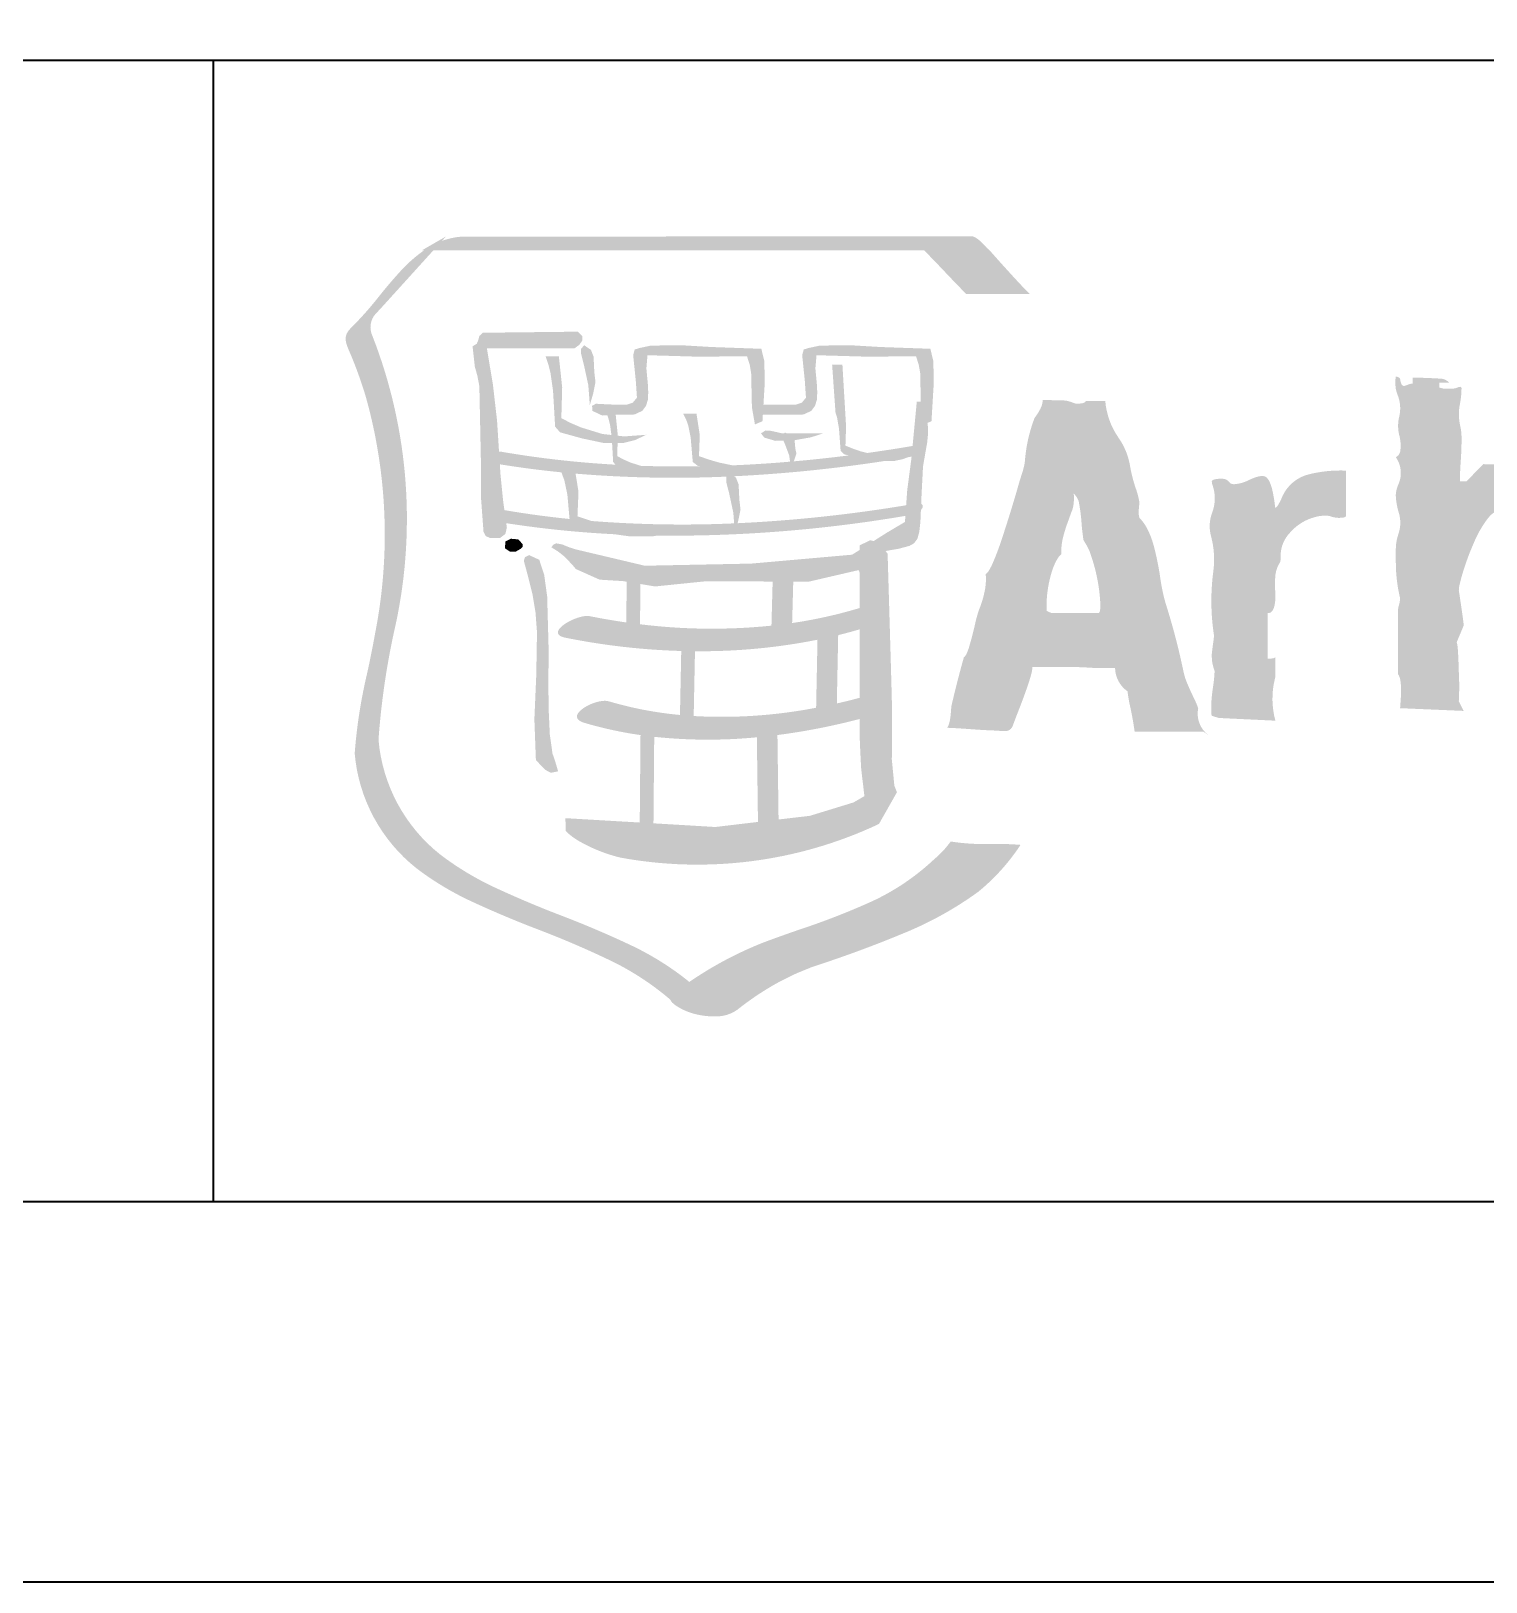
# Model space of a CAD drawing. Header units: millimetres. Extents: x 28767 to 29953, y 4149 to 4989.
# Drawn here: x 29723.1 to 29799.6, y 4149.4 to 4231 of the extents above; entities that cross this region are included whole.
import ezdxf

# ---------------------------------------------------------------- set-up
doc = ezdxf.new("R2010")
doc.units = ezdxf.units.MM
doc.layers.get('0').update_dxf_attribs({"lineweight": 35})

# ---------------------------------------------------------------- blocks, each defined once
blk = doc.blocks.new('Logo')
h = blk.add_hatch(color=256)
edge = h.paths.add_edge_path()
edge.add_arc((-11.77110010955948, 9.968409595623257), 14.12446285688005, 347.7022171909316, 349.82864268618266, ccw=False)
edge.add_arc((8.637850921837526, 5.379099007882928), 6.795051940824403, 166.5465491062723, 175.665747536828)
edge.add_arc((4.014383094290679, 6.076703973541612), 2.160008415976114, 184.8885167728599, 231.8186256064163)
edge.add_arc((5.05244908091845, 7.514799998012336), 3.932795885521789, 232.8819590989242, 245.4854636276977)
edge.add_arc((9.156338696953753, 16.38259704542872), 13.70412550271797, 245.2576614308118, 249.0678776351205)
edge.add_arc((-0.1669187349289132, -8.080556191324263), 12.47544869559298, 64.53666458173421, 69.21385557326568, ccw=False)
edge.add_arc((3.64702866683001, -0.10658407711378), 3.636351744390379, 49.4281591152, 64.77593610416051, ccw=False)
edge.add_arc((6.100317399497726, 2.688226446176145), 0.09405816753590605, 200.3247786950593, 218.0087598081849)
edge.add_arc((6.167438634613063, 2.739453457082732), 0.178491405118803, 217.6975705378263, 228.5452136518428)
edge.add_arc((6.308560706598655, 2.902403342753701), 0.394051347101566, 228.8519517091987, 241.6192316058779)
edge.add_arc((6.533346188989526, 3.244928395839111), 0.8030159237287141, 239.1243040318524, 255.049196960078)
edge.add_arc((6.593762451077055, 3.501164227583672), 1.066192408515865, 255.464876664284, 271.3492274420501)
edge.add_arc((6.618191277808364, 2.911502170934568), 0.4762352275169965, 270.0813347028235, 305.3132073783607)
edge.add_arc((9.291202411779523, -0.4888591121001582), 3.849640592256931, 119.1572423951788, 128.5241142178806, ccw=False)
edge.add_arc((9.574966291886085, -1.129514961367363), 4.547823318376524, 115.08311179333879, 118.3468074055989, ccw=False)
edge.add_arc((8.4933974292544, 1.136541788842464), 2.037045428554643, 111.5635802777879, 114.5510798029606, ccw=False)
edge.add_arc((4.014825401278358, 12.24364716512139), 9.939047644477615, 292.0413947741295, 292.1671095525083)
edge.add_arc((1.565741523478209, 18.34451917252738), 16.51308456567723, 292.0496602138065, 292.3290505406612)
edge.add_arc((7.542411007510964, 3.763400898203713), 0.7546951392160843, 293.1803197566308, 294.5818591233781)
edge.add_arc((37.33546773713897, -83.13176978488843), 91.10975810263574, 108.8014375816407, 108.87811363594659, ccw=False)
edge.add_arc((3.19031452713898, 17.67368969457459), 15.32235492057822, 288.183205373444, 292.4999823294759)
edge.add_arc((7.322071836570103, 7.848698168969008), 4.664444333461934, 291.7950403202225, 305.9891098091946)
edge.add_arc((8.332281322727795, 6.190619846294453), 2.733723827768328, 309.2804051350462, 326.7136847613261)
edge.add_arc((10.30408189266018, 0.8275406632507156), 3.875442996793641, 85.36116881332153, 91.01574163317437)
edge.add_arc((10.13699871872086, 7.549485713095805), 2.84881034671858, 261.15617789855696, 271.97908546896423, ccw=False)
edge.add_arc((8.666793060641794, 5.477524699219089), 1.271812742990828, 310.6511957958559, 324.2542246181129, ccw=False)
edge.add_arc((12.83397729296485, 0.7222226733516663), 5.051109444115027, 131.3743001739969, 132.6076438166586)
edge.add_arc((7.372430810821243, 6.736761424983001), 3.073396849614713, 293.7486554220152, 311.63908058560105, ccw=False)
edge.add_arc((4.588319403890637, 13.00472882334145), 9.93185965819331, 288.2601818137606, 293.88761050023663, ccw=False)
edge.add_arc((13.65753141508685, -13.78401808644264), 18.35088176001315, 108.9431276966538, 110.447181160804)
edge.add_arc((9.02594683814823, -1.129205460102071), 4.876049758972405, 111.4003017174302, 124.5172854997659)
edge.add_arc((3.85406784308725, -0.09634405698523096), 3.835552542562005, 51.09507655489444, 65.06901609509173)
edge.add_arc((-0.08387347550160484, -8.450993773926143), 13.07172279848259, 64.85299133576929, 69.12951894746774)
edge.add_arc((9.471789644863748, 16.56148077644468), 13.70391695704852, 245.2448946911276, 249.0549386603029, ccw=False)
edge.add_arc((5.366134188523574, 7.695024349378969), 3.933062043284817, 232.8703058842386, 245.47250186769378, ccw=False)
edge.add_arc((4.327941932529939, 6.2573432901969), 2.160537469003222, 184.8873158428302, 231.8069812526225, ccw=False)
edge.add_arc((12.23005652559368, 5.348401409549865), 10.08089166975582, 167.8654765089906, 175.8765574146499, ccw=False)
edge.add_arc((-4.060272388531303, 8.97560813858729), 6.609047789743475, 346.8094030581128, 381.3426543335354)
edge.add_arc((2.335823542827711, 11.49465222009314), 0.2658421722371667, 137.0811209026977, 205.3253175828467, ccw=False)
edge.add_arc((0.3562999257737829, 13.44290811702888), 2.511723587270123, 315.2841326202764, 317.5423356310508)
edge.add_arc((2444.57435837403, -2201.511502148338), 3296.006905652881, 137.8093147832469, 137.8172874770986, ccw=False)
edge.add_arc((-1967.674337130113, 1798.008979979584), 2659.16753673669, 317.8086033932805, 317.8208450812966)
edge.add_line((2.898919284656586, 12.50820161594459), (9.319141514999501, 12.50820161366357))
edge.add_line((9.319141514999501, 12.50820161366357), (9.35024109934966, 12.50579079648162))
edge.add_arc((-4.594354919237958, -1.207408075637773), 19.55769877638678, 43.35467014654603, 44.52064976234209, ccw=False)
edge.add_arc((23.84715614032029, 25.6457998194179), 19.55769877503861, 223.3546701467719, 224.5206497626237)
edge.add_line((9.902560122762225, 11.93260094817526), (10.73715181988155, 11.93260094797881))
edge.add_arc((16.09087647055276, 17.20270579590363), 7.512414574776572, 223.1114774164967, 224.5490361694387, ccw=False)
edge.add_arc((26.68408143605484, 27.01108430225725), 21.94910848704949, 221.5383911939832, 222.9046214964332, ccw=False)
edge.add_arc((-88.21484645531746, -75.47440552670957), 132.0154463422283, 41.76390119690745, 41.79385242961914)
edge.add_arc((10.07678187473721, 12.38569676773261), 0.179806470194233, 42.6921364415636, 55.25679283184601)
edge.add_arc((9.110115547966416, 11.57627838779592), 1.435000487346176, 41.83715677285253, 46.63045800441713)
edge.add_arc((9.819216274227074, 12.34031091251893), 0.3927620170521965, 45.28992874955935, 58.82210740601342)
edge.add_arc((9.973350687847415, 12.59286539590687), 0.09689709416561185, 59.48745105215522, 81.87043240332953)
edge.add_arc((9.881186840764713, 8.465855073545413), 4.224260471272054, 88.5639319224387, 91.40752481917366)
edge.add_line((9.777424338615674, 12.68884096889235), (6.663075745924289, 12.68884096889235))
edge.add_line((6.663075745924289, 12.68884096889235), (3.252612515954752, 12.68488948304878))
edge.add_arc((3.338599922150024, 11.74086706328455), 0.9479304631890714, 95.20449264747191, 110.3431651760477)
edge.add_arc((71.2956991615356, -49.24341219476844), 92.14848773065225, 137.7712745153491, 137.8209391860494, ccw=False)
edge.add_line((3.062717333694309, 12.68884096889235), (2.94130221182786, 12.61877234279166))
edge.add_arc((-630.2342851859612, 1109.654445074002), 1266.648566778233, 299.9822266185914, 299.99223362899636, ccw=False)
edge.add_line((2.749689483036491, 12.50820161618833), (2.777758324296883, 12.50820161618469))
edge.add_arc((3.845575189272495, 10.9799759366739), 1.864324699359164, 124.9431484027878, 137.7402563492062)
edge.add_arc((7.123022626597958, 7.975351255297596), 6.310594689166484, 137.5616238945638, 141.4898872651935)
edge.add_arc((-1.378995708804723, 14.69344065647022), 4.525407385661898, 315.6563306921447, 321.9572297721643, ccw=False)
edge.add_arc((2.377100955789501, 10.96738315056211), 0.7661826587091713, 132.7113139175343, 141.1615440678727)
edge.add_arc((1.916804408145254, 11.3395616750546), 0.1742509970653947, 141.5666389090499, 171.2738564924452)
edge.add_arc((1.994506419934623, 11.34615177552189), 0.2507226909618354, 175.4600295611531, 201.2759361865242)
edge.add_arc((3.656602753308107, 11.96559417680476), 2.024472991381195, 200.543341308349, 204.4610360827247)
edge.add_arc((-3.532557765305683, 8.910723848437215), 5.787679511060066, 16.90425497458881, 22.518634801164524, ccw=False)
edge.add_arc((-4.453871322428313, 8.769743806469364), 6.711496207537953, -11.1304586876455, 15.768724219418914, ccw=False)
h = blk.add_hatch(color=256)
h.paths.add_polyline_path([(3.76009890882051, 9.860018373617663, -0.07412387648750605), (3.788395673342166, 9.858714283412723, 0.02896234369762232), (5.290866734263545, 9.688333491658), (5.260834765656909, 9.724013639197096), (5.246610887865245, 9.97494564419469), (5.129823849361856, 9.974945656210934), (4.852028376742965, 10.0336318879323), (4.5631432481714, 10.11339562004798), (4.497844497036567, 10.18802775944789), (4.470602241875895, 10.65579585006128), (4.43778054590075, 10.88961101182724), (4.410607177313068, 11.00109426127312), (4.372516222490958, 11.11305968093222), (4.546921858702262, 11.11305965275608), (4.590592175118218, 10.70353010155088), (4.579502362459607, 10.29937323978231), (4.704865079365845, 10.23548648086364), (4.84104203672905, 10.17714462415609), (5.119078515766887, 10.09193932210985), (5.238035298429168, 10.07878312425748), (5.221159570559394, 10.20486905612927), (5.203112874478393, 10.28129207491077), (5.184101763654326, 10.33894512414338), (5.117494288977468, 10.33453676642023), (4.988653143893316, 10.39549610663892), (4.983555941660597, 10.46127706089976), (5.033218880173081, 10.48948366150364), (5.216751201329316, 10.47984037288336), (5.434620558418828, 10.47519093654194), (5.519068113506364, 10.50350087060508), (5.573587101502198, 10.56907519581148), (5.558777816662769, 10.78956196618822), (5.523993096096092, 11.12724906192454), (5.543865118906979, 11.20219115130169), (5.603171341710549, 11.22113330537616), (5.757050548050756, 11.25374827207781), (6.158693306078931, 11.25846659790261), (6.55510109977331, 11.23515052226651), (7.209466742024233, 11.21180000203606), (7.249073072744068, 11.04734758487905), (7.253791380229814, 10.75663704178226), (7.237018972686201, 10.47656854389209), (7.657225017814199, 10.47519094570237), (7.741569296129455, 10.5035008596584), (7.795984981607035, 10.56907518838273), (7.781072334350029, 10.78956196752335), (7.746494270108087, 11.12724906332517), (7.766159675207746, 11.20219115603834), (7.825569203116174, 11.22113331158982), (7.979241782042664, 11.25374827833878), (8.3808500836858, 11.25846659691308), (8.77732676411324, 11.23515051371362), (9.43186459694698, 11.2117999944727), (9.471367625046696, 11.04734757958943), (9.476223706926248, 10.75663704084366), (9.446432836724853, 10.25945692718744), (9.393670315952477, 10.23707073458138, -0.04088269406468131), (9.402211495671509, 10.10203033309301), (9.390226292365696, 9.9811448925808), (9.335328461180325, 9.667118274670088), (9.315663046989357, 9.287000727728469), (9.310806958150351, 9.172658945271564, -0.3277089534152287), (9.33232783962012, 9.13922172214518, -0.0987938239507778), (9.324808555364143, 9.116202150662161, -0.06122897290975251), (9.30743181210346, 9.091965330238622), (9.300750396923831, 8.93546862603182), (9.286044387783477, 8.804010015102563), (9.261419567825214, 8.714947412839706), (9.216509426696575, 8.653884765718999), (9.157031032591476, 8.621063165033434), (9.018236647076264, 8.583661001966561), (8.842763337539509, 8.553284661711245), (8.869695647270419, 8.51763895548504, -0.0001686005441839135), (8.89860397231314, 7.538070834898122, -0.0003364393038603502), (8.917919060040731, 6.864617751996434, -0.0006695860345337582), (8.923885908952798, 6.642684349675278, -0.001326019023207141), (8.925333418887021, 6.580504732644499, -0.002599570453381884), (8.925596540124388, 6.56412279509243), (8.925523370271549, 6.558502714325755), (8.925110087526264, 5.812112619126879, 0.0002268159825568026), (8.958379408828478, 5.468432904957467, -0.0005311514537179423), (8.992578620815038, 5.382297724930709), (8.75686923959438, 4.966741112837212), (8.733484276963281, 4.954411486627237, -0.1557790569026664), (5.356096646908554, 4.522805696896853, -0.06864506505457253), (4.832660110085271, 4.727966540399962, -0.05909156751350435), (4.662916803430562, 4.8474743676976), (4.635915616214334, 4.873580112068908), (4.633608115393145, 5.041063271660846), (4.73052311174979, 5.035380622697289), (5.610403795282764, 4.983961260828096), (5.620494799819426, 6.133716103684151, -0.0368672199183612), (4.882198172144854, 6.294586726443981, -0.04557330793497076), (4.835463531257119, 6.312810494620521, -0.07202781147705228), (4.804688940603228, 6.334032233391213, -0.2277309293192732), (4.784973216461367, 6.382838370643753, -0.09030169789209949), (4.79310541896848, 6.409294234135473, -0.05806569666487334), (4.810957612633501, 6.435742634059011, -0.0674803545580961), (4.870548742052051, 6.48748251949803, -0.08007482980098296), (5.042177652325336, 6.566419139880622, -0.04962896941912524), (5.130028659030359, 6.583090866542648, -0.09146036283262608), (5.203112853294442, 6.577548198698082, 0.04877871830559518), (6.139337859061925, 6.3979420547563), (6.156144724824117, 7.239042964427085, -0.04280646835423758), (4.632747106737952, 7.41379302705684, -0.04425274600127813), (4.585575084183802, 7.427216779871401, -0.0738107823268319), (4.55446391026635, 7.444528636949713, -0.2519917175039698), (4.534341494658293, 7.487971505286282, -0.09319504460026043), (4.542288946126064, 7.5126799372498, -0.0656373368146086), (4.563488879914075, 7.542023021503724, -0.05861499606840091), (4.619918096515903, 7.590217748523742, -0.07166766717579105), (4.792155093273323, 7.6750092192284, -0.04435779352674056), (4.880358171285479, 7.696633621898968, -0.08453406373916293), (4.953730669589277, 7.696823379477451, 0.01440465467607197), (5.434000597451814, 7.614097788021922), (5.438374514786119, 8.149678831983351), (5.390261420241586, 8.157668980945914), (5.083226181770442, 8.176748904717556), (4.770336092362413, 8.316300984306167), (4.73555139149903, 8.358524787353986), (4.700973335144226, 8.396064710011728), (4.626616736615688, 8.475862875738699), (4.537278608429915, 8.54622440053356), (4.448009361280128, 8.602706486153352), (4.477662456109101, 8.639729804382682), (4.512378274193907, 8.653884766017313), (4.591969798508217, 8.639729804342664), (4.680997963791015, 8.602706486167904), (4.770336091780337, 8.574431003091036), (5.676735802662733, 8.3599023990879), (7.074667418808531, 8.38779903886973), (8.402995196553093, 8.50493048568535), (8.501873286459158, 8.567577384170022), (8.501873286484624, 8.628123424592218), (8.64245857491187, 8.69479983772328), (8.684923459906713, 8.683641181805456), (8.860086805623723, 8.79467669623557), (9.097587087002466, 8.935468626417446), (9.103304176140227, 9.01523235202842, -0.04471550777607455), (5.837158701662702, 8.755690281109878), (5.792834040676098, 8.748285617462557), (5.461621713700879, 8.748285617462557), (5.276367361337179, 8.773943638008518, -0.02594724834806616), (3.855360651341471, 8.919040643691574), (3.863419639430504, 8.862076348510186), (3.843582323752344, 8.777559871761355), (3.774357074140426, 8.7258305403426), (3.640315558535804, 8.725830549990519), (3.585796529201616, 8.749353273314796), (3.556143497451558, 8.806007557662838), (3.521324210611056, 9.279217189874203), (3.521324276949599, 9.762345698779995), (3.501555637507408, 10.71902823875791), (3.47682752988112, 10.85031465237046), (3.442146097855584, 10.97712380025189), (3.412424040383485, 11.24455270503461), (3.466874251440458, 11.27716767753884), (3.486711890323932, 11.32407532937725), (3.501555531765916, 11.38055743129519), (3.546155797772371, 11.42271238855176), (4.795511889380577, 11.43676399249819), (4.854818189047364, 11.38055743289954), (4.854818150724896, 11.31963256127494), (4.815177385193238, 11.26332266055181), (4.750911743645702, 11.21648387563766), (3.600605867140985, 11.21648385201263), (3.640315625249059, 10.97712381561144), (3.679956360916549, 10.74255094827606), (3.734578676903766, 10.26448521600253)])
h.paths.add_polyline_path([(6.896232245046122, 8.918696202240994), (6.905565565270081, 8.950691237250453), (6.935356421337929, 9.099232234062242), (6.920443773160514, 9.224698232502874), (6.910352766411961, 9.42899806859134), (6.87570582861008, 9.517612950292119), (6.848429114157625, 9.536004068371426, 0.02601005793105634), (8.828987218214024, 9.736584352483646), (8.953488888386346, 9.736584352483646), (9.067658469743037, 9.760141514963493), (9.135574733481917, 9.78569621461213), (9.1846521553598, 9.794030766251694), (9.181931372080726, 9.765617522015987), (9.127481263985828, 9.3528505740411), (9.11329186211151, 9.15499107335711, -0.02945791361705204)], flags=16)
h.paths.add_polyline_path([(8.48792496659371, 8.302387104702234), (8.501873286488262, 8.26918665931737), (8.501873286488262, 7.803760498709039), (8.48792496659371, 7.799834304956335, -0.03638635761305323), (7.614312417372275, 7.606624244204454), (7.629018423780508, 8.14985103356014), (7.824294902300608, 8.14850786201498)], flags=16)
h.paths.add_polyline_path([(8.601577943511074, 9.842143859828525), (8.518163546534197, 9.862566955374518), (8.412707360061177, 9.899211430348828), (8.315206881979975, 9.938886651396047), (8.323575873921072, 10.19050745421339), (8.275325019167212, 11.00226523176173), (8.140043536339363, 11.00226523176173), (8.18426487645047, 10.37593400808112), (8.205273457020667, 10.3063301697963), (8.23062151488557, 10.16054439667062), (8.25190561780255, 9.86935169370338), (8.302463972428086, 9.823029495529795), (8.360805833890481, 9.810114384506619, -0.009539897479207575), (7.633357901002455, 9.731866031941195), (7.64062480355642, 9.746365396569331), (7.67055342077947, 9.83236281574284), (7.655640772794868, 9.905100720928772), (7.646720736182033, 10.01004030310071), (7.863694601022871, 10.04854455401585), (8.022292164368992, 10.10017055765422), (7.545707347580901, 10.10017055775972), (7.521840222663741, 10.10950387792184), (7.508064103742072, 10.10017055777064), (7.481889479371603, 10.10017055775245), (7.338376765335852, 10.13288883894495), (7.263813524143188, 10.13767604019597), (7.204507334608934, 10.1001705576324), (7.249073078128276, 10.04389511390912), (7.392516909341794, 10.00167131117053), (7.499867315073061, 10.00384104965417), (7.521840222929313, 9.953420456565823), (7.576152570472914, 9.808289048936444), (7.586794621143781, 9.727870957698201, -0.01079703841560276), (6.829245868721046, 9.679379021131922), (6.650500732772343, 9.717022264064894), (6.514599326244934, 9.75676636560604), (6.38933996715059, 9.801056586403888), (6.399913139357523, 10.07788768595276), (6.356483927978843, 10.35902382190181), (6.182250467652921, 10.35902382278221), (6.22030699327297, 10.28249748456221), (6.247549270396121, 10.20583338545623), (6.280267548485426, 10.04499720387832), (6.307647588095278, 9.72387588294589), (6.37294638860476, 9.673317530015652), (6.406697874383099, 9.666911633362929, -0.01260290133412716), (5.624145471218071, 9.673283087742334), (5.487383055940882, 9.71681562231754), (5.397493888231111, 9.756869686037703), (5.314768286902108, 9.800643302741832), (5.319176648637949, 9.974945640771352), (5.402349958170817, 9.974945640356623), (5.549513350801135, 10.01227892316604), (5.696642291128228, 10.0812628351174), (5.40761933138856, 10.06001317371704), (5.321587470283703, 10.06955313398214), (5.321794115192461, 10.07723332025273), (5.294379649349139, 10.34407673260796), (5.459624185801658, 10.34407673309909), (5.543865141597053, 10.34879505539868), (5.642880987375975, 10.39549609661628), (5.692612780963827, 10.46127705983747), (5.717513115287147, 10.54086858731682), (5.722162550333451, 10.63943671301024), (5.717513115698239, 10.74255095832416), (5.697572183984448, 10.95373885550146), (5.712209314155189, 11.12724906621008), (6.366643813034898, 11.10841022816533), (7.020837242271227, 11.1130596646741), (7.055759703831427, 11.00519265746846), (7.075390656675154, 10.89257288911688), (7.080418957826623, 10.66760886959821), (7.085309491914813, 10.44257597605394), (7.125019120398065, 10.21740532218394), (7.224034987753839, 10.25945692130483), (7.22909769929538, 10.34407673548924), (7.681815382504283, 10.34407673964381), (7.766159674501978, 10.34879505557331), (7.865313305752352, 10.39549609599055), (7.915010652948695, 10.46127706126356), (7.939532138800132, 10.54086857781442), (7.944663743648562, 10.63943671678282), (7.939532106629485, 10.74255095202682), (7.919935606740182, 10.95373885516312), (7.93477938470096, 11.12724906378719), (8.589248326217785, 11.10841022321404), (9.24340727624076, 11.11305966232396), (9.278157572694909, 11.00519265560581), (9.29802958878281, 10.89257289197633), (9.302851287775411, 10.66760887146449), (9.30622640353613, 10.51727698070829), (9.253291701454145, 10.5172769773759), (9.197911662296974, 9.934168329642148, -0.007296597586218437)], flags=16)
h.paths.add_polyline_path([(8.501873286488262, 7.52348536957436), (8.501873286488262, 6.623663755066104, -0.009977341135429736), (8.201967188615527, 6.549238275334233), (8.21980726196125, 7.447854479481634, 0.01083422082777282)], flags=16)
h.paths.add_polyline_path([(7.947591162101162, 7.387067356977809), (7.929819969347591, 6.497956674500188), (7.929854409645486, 6.492928391320334, -0.06201547907587506), (6.319770570011315, 6.383787093179876), (6.336818516549101, 7.23597777827456, 0.05173453029667636)], flags=16)
h.paths.add_polyline_path([(7.358007734281273, 8.15174524984252), (7.342337399582902, 7.572046186983812, -0.05642358268193698), (5.61453662810527, 7.590333984176709), (5.618841665109358, 8.11961245364148), (5.811776203503541, 8.087479657447716), (6.455947500515322, 8.153295063164137), (7.135006817898102, 8.153295063164137)], flags=16)
h.paths.add_polyline_path([(6.85176982286066, 8.916698665072204, -0.0306394355583748), (4.98007749455428, 8.947660491210286), (4.943949623968365, 8.957923699444677), (4.791723515532794, 9.00923974051841), (4.805051910101611, 9.333529567980463), (4.766685420319845, 9.570513244999916, 0.03168559809698544), (6.746830240845156, 9.530975785151554), (6.746830240830604, 9.466159148012252), (6.78667766334911, 9.308147069832216), (6.840955569903599, 9.057593916151404)], flags=16)
h.paths.add_polyline_path([(8.501873286488262, 6.345351722809596), (8.501873286488262, 6.127310208613949, 0.005047679735678185), (8.52157313582211, 5.700801582506415, 0.006906555286584105), (8.545144546085794, 5.497492125252052, -0.0001099062105565038), (8.564485744678677, 5.331119444873934, -0.0007021486628533284), (8.488483972498216, 5.286918826162605, 0.0005110893679346946), (8.439492688587052, 5.258445532866631, 0.001187878853252112), (8.428063857849338, 5.251743524453218), (8.424288902584522, 5.249490879688551), (8.416943409916712, 5.246716537394263, -0.001047081990506895), (8.398882947702077, 5.241100313801894, -0.0005096385133361833), (8.333781089808326, 5.221054723964357, -0.0002216363932563575), (8.135316377225536, 5.160226695954066), (8.029189525481343, 5.12773900326431, 3.988830114573093e-05), (7.936623630928807, 5.099398673775454, 0.0002082142686325169), (7.868023314244056, 5.078366493873204, 0.0003588216142073442), (7.852990933097317, 5.073736854513868), (7.848224718822166, 5.072257195637235, -0.0002960346901762078), (7.838186025892355, 5.070756541541073, -9.713517757157722e-05), (7.810655870809569, 5.067569169799413, 0.0005876322761474752), (7.435705042131303, 5.02377424305962), (7.421067916318862, 6.134129387229791, 0.03222020196173142)], flags=16)
h.paths.add_polyline_path([(7.150470510372543, 6.104441852044715), (7.165004315298575, 4.991813648340781), (6.603351967547496, 4.925102794926374), (6.598994193853287, 4.9253730200777, 0.0001050877187524338), (6.587839605184854, 4.926051222127739, 9.203189123894347e-05), (6.536255813331081, 4.92916567359282, 0.0001141610377002405), (6.356217013290006, 4.939963782662403, 0.0002997104567953655), (5.79100870498587, 4.973422530257835), (5.800996390837099, 6.110744426221231, 0.05072959971617712)], flags=16)
h.paths.add_polyline_path([(4.687403858843027, 8.9743517206349, -0.01701767701146577), (3.831183659120143, 9.090863242121145), (3.813929070805898, 9.213608457195392), (3.77900661062813, 9.56083552181883), (3.770637618690671, 9.693155139180476, 0.01544531626537455), (4.578193680121331, 9.587940034796361), (4.585977187016397, 9.572820744827936), (4.619074311496661, 9.483103773674543), (4.658887293739099, 9.294921996127982)], flags=16)
for points in [[(5.003462455555564, 11.10841022414172), (4.968781077437598, 11.19757615057972), (4.879374068939796, 11.25846659396632), (4.839836609095073, 11.21179999284652), (4.839836609095073, 11.14626010949144), (4.879374068936158, 10.98645713598819), (4.934340781415813, 10.73328651972918), (4.95390286957263, 10.47064482203643), (4.998709694689751, 10.62535063196412), (5.028259468672331, 10.77533812118929), (5.013243499604869, 10.9019406494059)], [(3.982066596003278, 8.54622440062451), (4.046607710810349, 8.583661002406757), (4.071404723959859, 8.60728704548967), (4.071404723963497, 8.644517005506373), (4.011926332714211, 8.705751851853734), (3.91780100365213, 8.714947410900663), (3.843341083622363, 8.67751080911114), (3.838347240693111, 8.588207121488836), (3.902681713694619, 8.546224400628148)], [(4.200108110224392, 7.983332202247425), (4.239921092445002, 7.744247667161858), (4.259483180616371, 7.485945446894789), (4.249839897722268, 6.919023733834933), (4.224939563689986, 6.341632170844264), (4.244846054796653, 5.807049895783734), (4.304496647560882, 5.741510012370441), (4.368865560820268, 5.675763487297104), (4.443084398768406, 5.638326885511219), (4.537278609517671, 5.65723460825177), (4.502700550892769, 5.774193853381462), (4.463128651008446, 5.891704143426637), (4.428102870137081, 6.140156438990402), (4.41332798311123, 6.459176901205524), (4.408403020712285, 6.82954784474498), (4.413327982983901, 7.2235792717089), (4.393455932109646, 7.955332241564633), (4.353987352988042, 8.241152258351235), (4.289377357679768, 8.438047430796018), (4.155714568667463, 8.49931671743036), (4.101126699399174, 8.471247876173607), (4.086558454284386, 8.424133551188447), (4.145658002249547, 8.203715656525333)]]:
    blk.add_hatch(color=256).paths.add_polyline_path(points)
h = blk.add_hatch(color=256)
edge = h.paths.add_edge_path()
edge.add_arc((9.459876623357559, 6.818107843018538), 6.921861903874631, 1.22370411008077, 3.533536619072359)
edge.add_arc((15.48782785644289, 7.194598015337419), 0.8821765768350982, 3.257171695292506, 8.15774973453502)
edge.add_arc((16.19498616401324, 7.29636057553364), 0.1677343469623892, 8.02529521683931, 15.50431147735637)
edge.add_arc((16.31136368669468, 7.328431050378299), 0.04701942478430019, 15.75477141389055, 24.4301822176528)
edge.add_line((16.35417327052346, 7.347877536934561), (16.35157444079232, 7.351869374078547))
edge.add_line((16.35157444079232, 7.351869374078547), (16.44452879963683, 7.573492679444485))
edge.add_line((16.44452879963501, 7.573492679444485), (16.4449694099967, 7.57754666654148))
edge.add_arc((16.20838798379191, 7.564438420498504), 0.2369442916380296, 3.171339553684729, 6.540608179894303)
edge.add_arc((14.51032831368502, 7.380447252243926), 1.944938914772562, 6.227520794125184, 7.761329844591565)
edge.add_arc((3.904975991459651, 5.966037935662484), 12.64418683140805, 7.621910683550972, 8.35419108095037)
edge.add_arc((-21.22690723722917, 2.342612207021034), 38.03590396872235, 8.25403950549568, 8.611834811108153)
edge.add_arc((16.79295348186497, 8.01830079609283), 0.4132677777609792, 164.4734823277147, 177.2550437092648, ccw=False)
edge.add_arc((18.51300252132933, 7.630802628316474), 2.176016493279989, 162.6954299463769, 166.7667803891907, ccw=False)
edge.add_arc((19.64568724666606, 7.298989771819492), 3.356191006564881, 156.1304902622332, 163.0389856428881, ccw=False)
edge.add_arc((17.87021283958165, 8.133085597162449), 1.395756112548747, 142.2865154590676, 157.9493320146692, ccw=False)
edge.add_arc((17.0249380368623, 8.78997558537742), 0.325258452289876, 118.98797466949, 142.7421398584912, ccw=False)
edge.add_arc((16.93411677853146, 8.92727465172868), 0.1616615446863996, 88.47821818098669, 114.40947999583969, ccw=False)
edge.add_arc((16.95229631009715, 8.379551287818344), 0.7094638014997829, 86.35696264587989, 91.12151820020881, ccw=False)
edge.add_arc((16.98711419195388, 8.903906233824841), 0.1839616524417139, 69.99673560074672, 86.80232474683282, ccw=False)
edge.add_arc((17.01475622634098, 8.984343340625514), 0.09893345303905411, 39.248685786650015, 69.10428783286028, ccw=False)
edge.add_arc((16.98353861763098, 8.966323813421354), 0.1346341635361955, 9.513248073205375, 36.78110938035081, ccw=False)
edge.add_arc((12.76419087173781, 7.903169187162007), 4.485437047579278, -2.5667157964686, 14.003698575768794, ccw=False)
edge.add_arc((16.91575371091676, 7.642797871523385), 0.3347055421877062, -9.629046126905394, 10.240053949638593, ccw=False)
edge.add_arc((16.38340201826213, 7.74585062763947), 0.8768845016446495, 342.1825020862818, 349.55056869118835, ccw=False)
edge.add_arc((17.90195059449616, 7.246297928480658), 0.7217674376765825, 161.3142262476591, 177.8523904963533)
edge.add_line((17.18069012629348, 7.273345499533775), (17.18069012656815, 7.259052776580234))
edge.add_arc((13.60171955847545, 6.502508246781531), 3.658058221630996, -0.8006325911624117, 11.935819624032092, ccw=False)
edge.add_arc((17.20908517463249, 15.53549847920442), 9.084244539518785, 270.3174754543559, 275.101977232885)
edge.add_arc((18.72817906200362, 6.58563913916953), 0.718017716633849, 175.3736103033597, 187.8762976083287, ccw=False)
edge.add_arc((18.41737781350457, 6.609337623443594), 0.4063202151279959, 156.2317498284348, 175.1695181015758, ccw=False)
edge.add_line((18.04552040010458, 6.773100199514033), (18.04552040027465, 7.702299386551772))
edge.add_arc((18.52260297114844, 7.865575396762893), 0.5042487827876978, 181.5017831341187, 198.8929197452475, ccw=False)
edge.add_arc((18.53831738552253, 7.89840554058685), 0.5218254755296883, 174.3171780766592, 185.0623246053883, ccw=False)
edge.add_arc((18.26314005285167, 7.908695532552542), 0.2475666191923036, 150.7968874527772, 170.377576297382, ccw=False)
edge.add_arc((17.78152960709122, 8.168670601252984), 0.2997807876788464, 332.3356447335794, 359.6219005912468)
edge.add_line((18.08130386738776, 8.16669233833602), (18.08130386751691, 8.216837409204913))
edge.add_arc((16.60064182546557, 7.983061660333647), 1.499003396771319, 8.972136005319408, 19.12200665871281)
edge.add_arc((22.8743471953785, 8.713552582148282), 4.863310409981531, 177.1778887589776, 182.822111317663, ccw=False)
edge.add_arc((17.96424466952885, 8.950267577508953), 0.05276102074640643, 2.967226268177935, 17.44280967198927)
edge.add_arc((17.68500802883136, 8.877151673944923), 0.3413592761533416, 15.10097070642028, 19.16137836001151)
edge.add_arc((16.62576839822214, 8.509705536458227), 1.462521699278407, 19.1384451564119, 22.33677138456115)
edge.add_arc((11.68520990373872, 6.491099705553665), 6.799549331595723, 22.24815229994602, 24.75993391670704)
edge.add_arc((17.25646473310189, 9.072681475126615), 0.6593364115442917, 23.81084966360736, 90.37462431130497)
edge.add_arc((17.21516477547993, 4.46572087288007), 5.266412818887336, 89.59757636282322, 91.12349182583995)
edge.add_arc((17.12095261597278, 9.184669063977367), 0.546527104619939, 90.94863943606184, 95.10855239673849)
edge.add_arc((17.08392670740432, 9.60070023233277), 0.1288517111321646, 95.18228585372353, 100.789685244148)
edge.add_arc((17.06492700770104, 9.696381893203238), 0.03131380594906118, 99.41402056597546, 114.2013975236277)
edge.add_arc((17.06171238436218, 9.225172128115105), 0.4998640271855737, 91.10300513647087, 109.5022707611071)
edge.add_arc((16.79831673937952, 10.56081041168147), 0.8698239626141894, 263.6291254351464, 276.3708745691936, ccw=False)
edge.add_line((16.70179780971739, 9.696358086706482), (16.48017450476073, 9.467536759858945))
edge.add_line((16.48017450475891, 9.467536759858945), (16.39445260791854, 9.467536759858945))
edge.add_arc((20.68980196017947, 9.424229002733796), 4.295567671421827, 175.8432822564212, 179.4223362470913, ccw=False)
edge.add_arc((12.46330872280305, 10.02552041187084), 3.952871878575198, 355.7937956457887, 359.3722519271528)
edge.add_line((16.41594335264381, 9.982212543809169), (16.41594335264381, 10.06073641875776))
edge.add_arc((15.78546640756031, 10.05061574084323), 0.6305581705132207, 0.9196566748034772, 12.48330999013577)
edge.add_arc((17.07479983348094, 10.35127073204569), 0.6934413323912707, 171.2359799008876, 193.7104773661906, ccw=False)
edge.add_arc((15.17650911063902, 10.71298944015291), 1.239679606491799, 348.0794415787047, 358.8568511313997)
edge.add_arc((16.37195070055532, 10.68972453940444), 0.04401574451849132, 358.0897909704232, 373.3536617396165)
edge.add_arc((16.39715576312301, 10.69544458632083), 0.01817284642001648, 14.16079486889411, 39.06686232788325)
edge.add_arc((16.40071522966537, 10.69774217497036), 0.01396879148776979, 40.95151560896333, 68.98186833264845)
edge.add_arc((16.39846899425902, 10.69074669585245), 0.02130847050006267, 70.09038670590688, 89.98706507825712)
edge.add_arc((16.39979462914926, 10.6507591646274), 0.06131023028747822, 91.23443535761832, 108.7309166594639)
edge.add_arc((16.47821519448189, 10.39542605831014), 0.3283938002554112, 107.3827431407032, 111.341625479229)
edge.add_arc((16.23469512020529, 11.01900091249775), 0.3410445002040194, 287.31452589452954, 291.322277800211, ccw=False)
edge.add_arc((16.31354268950963, 10.76164742684125), 0.07189860379801981, 271.9017799911999, 288.36499880272976, ccw=False)
edge.add_arc((16.23714572692188, 11.41916740961244), 0.7336214718835086, 267.77505386452475, 276.1648348121748, ccw=False)
edge.add_arc((16.21638915087533, 10.93920654423493), 0.2532253850342157, 248.3318948404598, 268.2519030546447, ccw=False)
edge.add_line((16.12289087368845, 10.70387450691635), (16.12289087368663, 10.76845006198494))
edge.add_line((16.12289087368845, 10.76845006198494), (16.25149093908476, 10.76845006198494))
edge.add_arc((16.12726080927314, 10.64877801158366), 0.1724949993472457, 43.92937276743119, 79.50715649685337)
edge.add_arc((19.12482173050739, 66.40340242439709), 55.66409798321219, 266.9009480396926, 266.9454592380915, ccw=False)
edge.add_arc((15.72204802618944, 4.468186930947581), 6.364695031417506, 86.45589885797125, 89.54493243273959)
edge.add_line((15.77259862271603, 10.83268121408912), (15.77259862271603, 10.75401957794531))
edge.add_arc((15.77440896057306, 10.61761844359501), 0.1364131473693088, 90.76039418113857, 106.7873410961112)
edge.add_arc((15.83950643446951, 10.40699021302646), 0.3568696839433158, 107.0264876134529, 112.7233881356074)
edge.add_arc((15.62205320927751, 10.91573887369452), 0.1964303834210747, 283.9717207308621, 293.9059222115052, ccw=False)
edge.add_arc((15.65840690782716, 10.77405915758357), 0.05017633827510802, 266.71847291522636, 282.74911685830205, ccw=False)
edge.add_arc((15.65772095367356, 10.75467306811845), 0.03078570218353377, 241.54991231587212, 265.9277116154976, ccw=False)
edge.add_arc((15.66132564279542, 10.75903820998576), 0.03635726327239384, 216.4177110320663, 239.8321705247074, ccw=False)
edge.add_arc((15.692193176008, 10.78132434992369), 0.07442827447750913, 200.7746621610702, 216.1165827133802, ccw=False)
edge.add_arc((15.86851548832055, 10.8434781876764), 0.2613696410219611, 185.5084850580348, 199.8040204552652, ccw=False)
edge.add_arc((15.55299711089174, 10.77914062580896), 0.06785759422740494, 35.33708281645668, 91.53281642508819)
edge.add_arc((16.09282249172611, 10.768381217718), 0.5473127879396753, 171.7439309447741, 188.2560765263624)
edge.add_arc((15.77981941574399, 10.72288981683016), 0.2310211814307542, 188.2378597552813, 197.9925042205833)
edge.add_arc((16.779459998128, 11.03045523274125), 1.276884442130554, 197.263006759294, 199.4709211906221)
edge.add_arc((15.13722979911472, 10.42875537816656), 0.47241033382698, -11.648693888979494, 21.883624201505086, ccw=False)
edge.add_arc((16.09736303357204, 10.19888937411235), 0.5153100174994025, 164.8722575185454, 192.9037447875747)
edge.add_arc((15.0782119682226, 9.937072111284238), 0.5372815737219125, -6.414719878577273, 15.849906447903777, ccw=False)
edge.add_arc((15.47692545774771, 9.892844237319537), 0.1361243049500171, 327.1551069774533, 353.33484489154745, ccw=False)
edge.add_arc((15.5259649804575, 9.864941390330955), 0.07985292699038064, 288.40868373405124, 324.89071696471626, ccw=False)
edge.add_arc((15.25118804884551, 9.57835899010172), 0.3666600684237678, -22.222553568024523, 35.09698790133672, ccw=False)
edge.add_arc((15.92768687917123, 9.271860196322109), 0.3765424352810162, 153.5316828903846, 178.287166623071)
edge.add_arc((16.47616121770989, 9.327886173695902), 0.9259315603540007, 182.7714729387991, 197.9819802982337)
edge.add_arc((15.1608907378868, 8.925007013918389), 0.4500490816242374, -19.212308870498987, 15.07201088521208, ccw=False)
edge.add_arc((16.21834115387901, 8.563557268649333), 0.6674826490141678, 161.3590120222557, 173.7344414354029)
edge.add_arc((17.55217346387508, 8.498832143448112), 2.002060152036836, 176.0598016612728, 182.4472673949861)
edge.add_arc((17.61131045178627, 8.40971414429589), 2.059374348442161, 179.8989991991602, 193.4422039630852)
edge.add_arc((15.25513593030701, 7.946330809883534), 0.353550207824128, 343.0608479942245, 357.5119689114367, ccw=False)
edge.add_arc((15.88948987584081, 7.751355295991402), 0.3100940113896731, 162.7479120552259, 177.1949643100396)
edge.add_line((15.57976740665981, 7.76653053843404), (15.57976740693721, 6.937380410859646))
edge.add_arc((15.4250833265105, 6.832438083487091), 0.1869225957749922, 9.263627040029917, 34.15414744478062, ccw=False)
edge.add_arc((15.02967053904285, 6.750124971583887), 0.5906908708812706, 1.0051675952607866, 10.969791918754424, ccw=False)
edge.add_arc((13.51006589235476, 6.730264726176415), 2.110421033450645, -5.1055024444045785, 0.8205378324403796, ccw=False)
edge.add_arc((19.55444717143109, 6.246176575850427), 3.953450990089665, 175.7020759346266, 176.5041125826233)
edge.add_line((15.60835285071516, 6.487245742356777), (16.4445287976796, 6.45139339427044))
edge.add_line((16.44452879767778, 6.45139339427044), (16.38015988477673, 6.580062340167956))
edge.add_arc((12.94524755554448, 6.772996871624514), 3.440326502372641, 356.7851490560597, 363.2148511816356)
h = blk.add_hatch(color=256)
edge = h.paths.add_edge_path()
edge.add_arc((23.65951116164069, 3.290420472521532), 14.31881721173086, 164.325475783329, 166.9820215603442)
edge.add_arc((10.41283460462, 6.430606920364539), 0.7092776420388045, 173.098869438826, 176.8790270241511)
edge.add_arc((8.403335022794636, 6.544143530945462), 1.303428912550506, 351.05607756164636, 356.7048498088272, ccw=False)
edge.add_arc((9.2662924083088, 6.410335697486175), 0.4301660124435417, 342.14776392334596, 350.79219940357854, ccw=False)
edge.add_arc((9.520889382045425, 6.325165367741306), 0.1617458998823824, 323.88846765990576, 343.2173746364992, ccw=False)
edge.add_arc((9.288264251197688, -2.39783687781744), 8.63532129040022, 85.62101285916413, 87.58880826739619, ccw=False)
edge.add_arc((10.61782641598256, 14.96443531854823), 8.777783871255783, 265.6209272787735, 267.6574942840506)
edge.add_arc((10.24644911410724, 5.302643709195422), 0.8914320002802854, 84.19236032513601, 89.18996059240169, ccw=False)
edge.add_arc((10.42097882795861, 7.024631240650365), 0.8393776592608992, 264.2341503689719, 268.2788252672702)
edge.add_arc((10.40350472215141, 6.38366939539776), 0.1981881947530919, 267.7626391440486, 282.759235824861)
edge.add_arc((10.41959004090677, 6.287812202351802), 0.1012939834130134, 285.8618013858704, 343.134637212773)
edge.add_arc((15.84556230415183, 4.351243003604054), 5.660031376776995, 158.4023742340397, 160.3084760265614, ccw=False)
edge.add_arc((1.955041369252285, 9.831516649266291), 9.27248869665992, 338.5098504826, 340.7377721302071)
edge.add_arc((8.641671292753017, 7.49487667260621), 2.189346307208099, 340.7368601589077, 344.8828216498167)
edge.add_arc((10.34874129770105, 7.049555369894392), 0.4254877896491573, 342.8244083925313, 357.4155338217466)
edge.add_line((10.77379629467032, 7.030369210989761), (11.2526886111873, 7.030369210971571))
edge.add_arc((11.10986917481932, -0.2059659024038183), 7.237744349206721, 86.20869262728041, 88.86933253317193, ccw=False)
edge.add_line((11.58844705743104, 7.015938726899208), (11.86018099313424, 7.015938726906484))
edge.add_arc((12.24135315062449, 7.022267715133808), 0.3812246971798093, 180.9512525719176, 235.3303238017247)
edge.add_arc((13.84668306332969, 6.916472527625615), 1.833991114741289, 186.5040106892899, 193.3704570140993)
edge.add_arc((8.05342906617443, 5.625017007279553), 4.101726700203161, 7.77483866446488, 12.207936498799711, ccw=False)
edge.add_line((12.11745000454903, 6.17990054065524), (13.01806374584521, 6.179900540658878))
edge.add_line((13.01806374584703, 6.179900540658878), (13.08229489795485, 6.136815730323747))
edge.add_arc((13.299189459216, 6.415290851591294), 0.3529754153909698, 168.2376712337808, 232.08621870888362, ccw=False)
edge.add_arc((11.57980069105906, 5.98321158949841), 1.463368126905676, 20.14726619015154, 26.8676504844933)
edge.add_arc((16.17337523990864, 8.221847621787333), 3.646908073902857, 202.7916884228985, 205.6264379110601, ccw=False)
edge.add_arc((13.56649735782776, 7.139528565324895), 0.824394149395214, 192.1560757334644, 203.628941432366, ccw=False)
edge.add_arc((3.829157619165926, 5.109541819781612), 9.122315092116851, 11.741694776713, 17.59136773118437)
edge.add_arc((14.7876807284083, 8.517418025230313), 2.354550589519021, 187.4945013928905, 196.047363575237, ccw=False)
edge.add_arc((8.873965744904126, 7.692156866874598), 3.616589311435816, 8.237206239130828, 15.20923076606366)
edge.add_arc((11.25334070254394, 8.325350933080358), 1.154514159772398, 15.86434529789396, 26.17270808535051)
edge.add_arc((11.75198845671548, 8.573050376280321), 0.5977432534808436, 25.94652125144135, 44.03970003308837)
edge.add_arc((12.37256398206227, 9.054146672782394), 0.2018311757190235, 177.2715230220037, 198.9583642729422, ccw=False)
edge.add_arc((12.94859403259397, 9.052519447993859), 0.7777135734688171, 170.4400066131381, 179.1722671072309, ccw=False)
edge.add_arc((11.16167633311852, 9.030093791696004), 1.031207504185949, 8.453168583361768, 19.87278367884492)
edge.add_arc((13.93392454680725, 9.995982701658818), 1.904593544311544, 189.0511894827144, 198.8496587552377, ccw=False)
edge.add_arc((11.15862060845757, 9.521051591019955), 0.9114440810665191, 11.08933331428867, 35.50799106089762)
edge.add_arc((12.71288007316252, 10.60707006126324), 0.9847314665424386, 184.7611049370441, 214.4208704169951, ccw=False)
edge.add_line((11.73154648745913, 10.52533601227117), (11.47410527459942, 10.52533601227117))
edge.add_arc((11.45736990399746, 10.52557515827868), 0.01673707919554634, 324.023072437618, 359.18130738152496, ccw=False)
edge.add_arc((11.44612535557098, 10.53455207735681), 0.0311173229874917, 299.2753688620328, 322.8097821708749, ccw=False)
edge.add_arc((11.40890336712619, 10.60526637528312), 0.1110218799476282, 277.3216957499732, 298.1854309551655, ccw=False)
edge.add_arc((11.35684578049768, 10.90295649776601), 0.4131460008871771, 270.33140448584834, 279.22134976689864, ccw=False)
edge.add_arc((11.36024447933596, 10.58317574799514), 0.09336379282858462, 247.6126116056504, 269.3807604790338, ccw=False)
edge.add_arc((10.98316189454272, 9.615905471260362), 0.9448276977006768, 68.80972366496097, 72.94490576413556)
edge.add_arc((11.1786800595728, 10.27735044935764), 0.2552253349395421, 71.35619358848358, 87.85094755781003)
edge.add_arc((11.24065822856937, 15.90711411961968), 5.374973345686278, 267.65560855932796, 269.4413421497856, ccw=False)
edge.add_arc((10.86899409713806, 6.95768853858101), 3.582168726720145, 87.57134122440391, 89.35279954576355)
edge.add_arc((10.64764788509274, 10.54798310750414), 0.2619419982816732, 333.813670698853, 358.17229967797766, ccw=False)
edge.add_arc((10.2823950820457, 10.71770849767711), 0.6646643058512359, 321.4743826016325, 334.5789697052793, ccw=False)
edge.add_arc((12.67937885417632, 9.582741398973326), 2.010700821107884, 158.9877727658307, 175.9445038774253)
edge.add_arc((9.90558897082883, 9.83270545027483), 0.7756460781344204, 343.94773059200185, 352.01396027470685, ccw=False)
edge.add_arc((11.54658533640395, 9.36863041280742), 0.9297234377067108, 164.4270733919742, 165.8356984186975)
edge.add_arc((14.1830717400444, 8.386226275926333), 3.739108724143755, 161.1202752311258, 164.8237074891552)
edge.add_arc((-5.714766186069028, 14.06849037235008), 16.95458025901139, 341.45296982432217, 343.89419700675313, ccw=False)
edge.add_arc((7.262036079679092, 9.696415823296434), 3.261119171796155, 336.27122553869737, 341.7569542134142, ccw=False)
edge.add_arc((9.627241769558168, 8.653014122757327), 0.6760023938840378, 327.77170910077916, 336.5607953638919, ccw=False)
edge.add_arc((10.04914850629575, 8.387724291225481), 0.1776223256701906, 316.43827334904233, 327.58341334540523, ccw=False)
edge.add_arc((10.12742851397343, 8.314637810335284), 0.07053847313399524, 305.2254945945516, 315.63840053124903, ccw=False)
edge.add_arc((10.14855899399481, 8.284904246427345), 0.03406167952740489, 287.85491918493693, 305.0387019303481, ccw=False)
edge.add_arc((9.415546069278207, 8.182114641805697), 0.7467792789708605, -11.46755848487669, 5.406961823794404, ccw=False)
edge.add_arc((8.785276755763334, 8.301809283691568), 1.388286709485655, 337.32100135253194, 348.8626324773202, ccw=False)
edge.add_arc((11.99226213942529, 7.15201961475907), 2.021697407569395, 162.3045195780976, 168.0949642341336)
edge.add_arc((5.560391474362405, 8.591359882853453), 4.569478756686794, 343.592034967522, 347.072377150522, ccw=False)
edge.add_arc((9.24486444415379, 7.501300376030144), 0.727159121756476, 335.69436798821346, 343.9777901397763, ccw=False)
edge.add_arc((9.761294301322778, 7.267546823027828), 0.1602909537073456, 323.43096293592004, 335.86227296164145, ccw=False)
edge.add_arc((9.848552615607332, 7.203542076780309), 0.05208016436538836, 309.25150175507713, 322.7895981482283, ccw=False)
edge.add_arc((9.867751462355955, 7.179905220412934), 0.02162892746717752, 284.54279830291614, 309.4859881455573, ccw=False)
edge = h.paths.add_edge_path(flags=16)
edge.add_arc((12.00488337362185, 8.53222263281134), 0.8525753393942276, 165.6872280512756, 181.5125797699197, ccw=False)
edge.add_arc((13.25259689845188, 8.19381962610862), 2.145307081050015, 159.244563898108, 165.1678754654217, ccw=False)
edge.add_arc((7.181699436150666, 10.43617052228876), 4.326586811454213, 339.9673349280016, 341.3559525477446)
edge.add_arc((10.95228118215891, 9.21142012650455), 0.3651114301155978, 334.2873067230454, 353.6346903091408)
edge.add_arc((10.60784238926863, 9.249472966455528), 0.711645744324951, 353.6643765944126, 364.9018433607727)
edge.add_arc((11.10425949400815, 9.102620982289977), 0.2972086714757227, 21.23490913519288, 44.32325227004668, ccw=False)
edge.add_arc((9.150522532603645, 8.76729237154143), 2.274322926663792, 3.620105205711127, 11.231429226081275, ccw=False)
edge.add_arc((14.28566365595179, 9.13759003704547), 2.87430991599991, 184.5235851372651, 188.8429995326651)
edge.add_arc((10.42618782581849, 8.038529293784109), 1.212827333211323, 26.867686501836317, 32.81134834436392, ccw=False)
edge.add_arc((11.23191741903429, 8.432974503358878), 0.3160501317041358, 14.05301855812229, 29.092433342358277, ccw=False)
edge.add_arc((9.406730423579575, 7.752349124553461), 2.262318601090511, 2.3520158690989774, 19.5588793107799, ccw=False)
edge.add_arc((11.33595807820166, 7.830368015811132), 0.3315166614100502, -11.421721241732484, 2.562903032871475, ccw=False)
edge.add_arc((11.58875938044002, 7.782005818642233), 0.07419228886024284, 336.98564404418795, 346.5255286096166, ccw=False)
edge.add_arc((11.62444360382506, 7.766662157156702), 0.03534991253306172, 321.45273748324735, 337.2632031059346, ccw=False)
edge.add_arc((11.6381924830348, 7.755718992984498), 0.01777765158995059, 271.17710623785325, 321.42320231837095, ccw=False)
edge.add_line((11.63855768816575, 7.737945092981704), (11.02397060542171, 7.737945092981704))
edge.add_line((11.02397060541989, 7.737945092981704), (10.95960169213231, 7.766530538692336))
edge.add_line((10.95960169213504, 7.766530538692336), (10.95960169213322, 7.830761690796521))
edge.add_arc((12.48822195420871, 7.826262745283771), 1.528626882578366, 164.4027901129326, 179.8313709086146, ccw=False)
edge.add_arc((11.94178559184365, 7.992994937166827), 0.9575804919731769, 154.5395091608822, 165.220774306913, ccw=False)
edge.add_arc((11.48227248575859, 8.209523485323757), 0.449615881163422, 145.099738204404, 154.2795795455211, ccw=False)
edge.add_arc((11.28805999623, 8.34718490450689), 0.2115772464864029, 129.8078386613145, 145.582940396981, ccw=False)
h = blk.add_hatch(color=256)
edge = h.paths.add_edge_path()
edge.add_arc((12.21820852218661, 7.490753760053508), 0.9438972385983939, 349.8800267916432, 357.2150728358028, ccw=False)
edge.add_arc((18.14157906550827, 6.654660724617884), 5.038932598384574, 172.3562929411343, 173.5142489704133)
edge.add_arc((13.79382117511341, 7.146674102028214), 0.6634283211426536, 173.3206767521345, 176.3742697018391)
edge.add_arc((13.2426057083976, 7.181091377906), 0.1111408159063397, 176.1114724606943, 181.5870278742814)
edge.add_line((13.13150752487854, 7.17801329744691), (13.13243996912934, 7.173261999128613))
edge.add_arc((13.64632825021545, 7.16962087982904), 0.513901180370756, 179.5940415744013, 200.3604012823614)
edge.add_arc((12.93869109220032, 6.903257838484592), 0.2422243818229932, 19.493088211965812, 21.192415639320586, ccw=False)
edge.add_line((13.1670315969568, 6.984086453694204), (13.16801380546713, 6.980409076587989))
edge.add_arc((12.50886076010647, 6.967966716159594), 0.6592704676704798, -6.23111943311261, 1.081403008533698, ccw=False)
edge.add_arc((10.49137291803345, 7.146152042112249), 2.684505559755941, 350.99232856028533, 354.66200085379205, ccw=False)
edge.add_arc((14.70926077588229, 6.491086474086501), 1.583982805459551, 171.4768186430884, 180.2912918659521)
edge.add_arc((14.25775689014336, 6.477731251133832), 1.132470861952747, 179.7317372919471, 183.1996361283412)
edge.add_arc((13.28084271784974, 6.422342157403932), 0.1539899874443509, 182.9108588578511, 189.9380414493369)
edge.add_arc((13.16383831681742, 6.401899152927967), 0.03521317060181724, 190.0303455558415, 199.4764515756133)
edge.add_line((13.1306400929534, 6.390158398442168), (13.13243996902838, 6.387024481032881))
edge.add_line((13.13243996902747, 6.387024481032881), (13.22518768621467, 6.358439035296783))
edge.add_line((13.22518768621376, 6.358439035296783), (13.96861591639845, 6.322793328895955))
edge.add_arc((15.0188474529823, 6.610998312027391), 1.089058489126722, 166.4597591370941, 195.3453741303138, ccw=False)
edge.add_arc((-3.415250793343148, 11.06317217396793), 17.87506130986655, 346.4197371579559, 346.5370506939341)
edge.add_line((13.96861591646302, 6.901562503766058), (13.96861591641937, 7.15896927633878))
edge.add_arc((13.95355786672371, 7.16696201266825), 0.01704783548501056, 310.3045204977364, 332.0408643793243, ccw=False)
edge.add_arc((13.94386946850864, 7.178370571722212), 0.03201514109836744, 296.13386601730235, 310.3204737699538, ccw=False)
edge.add_arc((13.92246871749376, 7.224525958486652), 0.08288585745428892, 280.317635292838, 295.36159181733683, ccw=False)
edge.add_arc((13.87720337827341, 7.474418673403875), 0.3368451211082555, 268.5249469618303, 280.27959379844094, ccw=False)
edge.add_line((13.86853241611971, 7.137685173392697), (13.86853241611152, 7.737945092985342))
edge.add_arc((13.87643154674151, 7.797054978150868), 0.05963534848565703, 262.3883929570861, 301.1580335973846)
edge.add_arc((13.85769916418212, 7.81911520482538), 0.08832609280215216, 304.1538205827035, 334.3392421839641)
edge.add_arc((13.72681333869696, 7.885690062592062), 0.2351564242913084, 333.5279112669063, 349.4189224932057)
edge.add_arc((13.38667428143162, 7.95612199131358), 0.5824843670074483, 348.7524202199258, 357.5264428692599)
edge.add_arc((13.32219021097262, 7.960869337597273), 0.6471162095657158, 357.3529127570554, 365.0741290121411)
edge.add_arc((15.24740118140471, 8.114978694362094), 1.284289669182811, 175.4971819713501, 184.3259961655904, ccw=False)
edge.add_arc((14.35025935939848, 8.194121947589906), 0.3837968967281913, 145.7950424817761, 176.7611534062363, ccw=False)
edge.add_arc((13.55192668224845, 8.481806316603638), 0.4862699801489953, 351.4933559155766, 362.2351812515035)
edge.add_arc((14.46947523687413, 8.492904912743711), 0.4317202263985809, 135.480465770055, 178.9559254452613, ccw=False)
edge.add_arc((14.65114501420248, 8.373867881645879), 0.6461154740678942, 104.39569518215049, 139.2522795444699, ccw=False)
edge.add_arc((14.62448891489475, 8.522813638251705), 0.4953460680173468, 85.74964170718027, 105.69259860896199, ccw=False)
edge.add_arc((14.62496677821764, 8.801299494725413), 0.2185229444486696, 69.42204574387682, 80.45536596282949, ccw=False)
edge.add_arc((14.80814816997008, 9.334050495226279), 0.3449807703093075, 252.0402114164689, 273.3427125962425)
edge.add_arc((14.81322531921614, 9.29545279704837), 0.3061656699955232, 272.815355160523, 278.6280089559705)
edge.add_arc((14.84439980256502, 9.097807953324832), 0.1060872519896173, 277.9954153561475, 290.0894002018657)
edge.add_arc((14.87039149822886, 9.0289206721842), 0.03247206885357378, 288.7685990371231, 315.6776205749159)
edge.add_arc((14.88119964547514, 9.017266348020371), 0.01661549795302624, 318.3895031257015, 359.8742777149794)
edge.add_line((14.89781510343164, 9.01722988919721), (14.89781510343164, 9.610636189883394))
edge.add_arc((14.82538043987006, 7.870772144005628), 1.741371206441321, 87.61601762594276, 103.9840804377814)
edge.add_arc((14.53124663869312, 9.059729575199185), 0.5165763968466861, 104.1945695216835, 155.4331157339266)
edge.add_arc((13.28187997959321, 9.583866249927837), 0.8386956018473272, 330.5722534777564, 338.35422470038435, ccw=False)
edge.add_arc((13.77667118365935, 9.306970200128148), 0.2717051126202636, 321.78907429685876, 330.1644653838291, ccw=False)
edge.add_arc((13.89428562804824, 9.213487088292482), 0.1214681411924597, 307.72935815652113, 322.1201764848637, ccw=False)
edge.add_arc((14.50646686508844, 9.232112909705052), 0.5499444160235262, 185.9254838102678, 192.0379557351713, ccw=False)
edge.add_arc((12.15120311492501, 8.951331738038448), 1.822079940572366, 7.061846319145137, 12.77151566177186)
edge.add_arc((13.32276476528568, 9.214585813327744), 0.6213116119242836, 12.9788877046144, 21.6867688398418)
edge.add_arc((13.69178619076047, 9.366560829066316), 0.2223035962771532, 20.43597261505305, 40.72827287782085)
edge.add_arc((13.80024316243725, 9.460516952543571), 0.07881097700360719, 40.41134357655727, 85.74504715891503)
edge.add_arc((13.80217368748345, 9.27231381083186), 0.2668256477941704, 89.1589040603968, 103.2922144337645)
edge.add_arc((13.88914909983578, 8.965516408892313), 0.5855711112388866, 104.6726868198344, 116.7767880848326)
edge.add_arc((13.38706006209031, 9.945591807723417), 0.5156519886153101, 275.3946675979222, 297.5223441010873, ccw=False)
edge.add_arc((13.42271469835396, 9.585618754490156), 0.1539301454591532, 261.7703286187741, 274.779150705626, ccw=False)
edge.add_arc((13.41078440516139, 9.48876494198123), 0.05640348869912957, 223.9452935775229, 259.6809738740293, ccw=False)
edge.add_arc((13.48172258673731, 9.551773625834926), 0.1512547155714698, 216.5005645642631, 222.4819569757545, ccw=False)
edge.add_arc((13.27572973672795, 9.395024802235298), 0.1076278675470208, 38.34911442899615, 85.46888438734571)
edge.add_arc((13.24972127557339, 9.143588333817775), 0.3603841861169714, 84.50482021580821, 101.7044440081646)
edge.add_arc((13.19625956275195, 9.388805776650429), 0.1094511059203267, 100.3409139642165, 116.3562730959389)
edge.add_arc((13.16645787034213, 9.450300754165823), 0.04112230811864157, 117.1880390035989, 132.1836802982777)
edge.add_arc((13.15324626723304, 9.464874577597243), 0.02145144729684768, 132.1749143826756, 155.1373797359461)
edge.add_line((13.13378297214513, 9.473893709234858), (13.13266375388139, 9.47018881520637))
edge.add_line((13.13266375388048, 9.47018881520637), (13.13247708041308, 9.464368068392673))
edge.add_arc((13.2517282043882, 9.46707846814536), 0.1192819216634046, 181.3020232330478, 190.1963933522957)
edge.add_arc((13.34123871797055, 9.48940903645564), 0.2114207517069649, 191.8585547046603, 201.1305393626766)
edge.add_arc((12.64972731667513, 9.245305553120147), 0.5220391867243921, -20.728904622552307, 18.759686085368628, ccw=False)
edge.add_arc((13.60536383797444, 8.879902792484813), 0.5010801277713991, 158.8704032361779, 196.0409531497243)
edge.add_arc((11.99950838360382, 8.44204407176369), 1.163467377554369, -8.381782414710983, 14.911846122731617, ccw=False)
edge.add_arc((16.09449471162225, 7.895752295427542), 2.967948555525862, 172.7082970401904, 188.7376030833638)

msp = doc.modelspace()

# ---------------------------------------------------------------- linework, layer by layer
msp.add_line((29732.64220885767, 4229.433499152463), (29732.64220885767, 4169.433499152463))
for points in [[(28766.64220885767, 4149.433499152463), (29952.64220885767, 4149.433499152463), (29952.64220885767, 4989.433499152463), (28766.64220885767, 4989.433499152463)], [(28846.64220885767, 4169.433499152463), (29932.64220885767, 4169.433499152463), (29932.64220885767, 4969.433499152463), (28846.64220885767, 4969.433499152463)], [(29412.64220885767, 4169.433499152463), (29932.64220885767, 4169.433499152463), (29932.64220885767, 4229.433499152463), (29412.64220885767, 4229.433499152463)]]:
    msp.add_lwpolyline(points, close=True)

# ---------------------------------------------------------------- block references
at = {"xscale": 4, "yscale": 4, "zscale": 4}
msp.add_blockref('Logo', (29732.64220885767, 4169.433499152463), dxfattribs=at)

doc.saveas('drawing.dxf')
